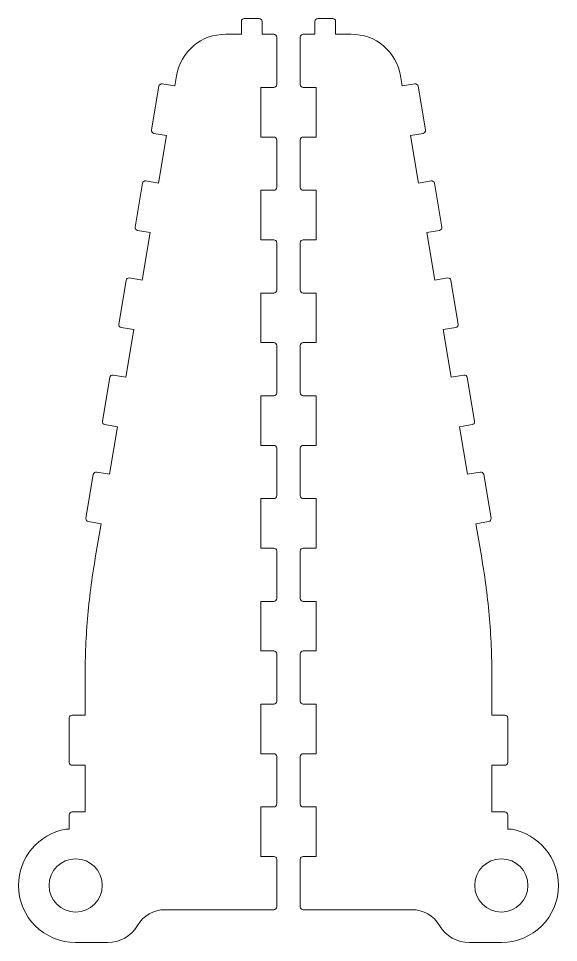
# Model space of a CAD drawing. Header units: millimetres. Extents: x -1099 to 2075, y -1295 to 1553.
# Drawn here: x -457 to -347.4, y -90.8 to 96.9 of the extents above; entities that cross this region are included whole.
import ezdxf

# ---------------------------------------------------------------- set-up
doc = ezdxf.new("R2010")
doc.units = ezdxf.units.MM
doc.header["$MEASUREMENT"] = 0
doc.layers.add('layer 1', color=7, linetype='Continuous')

msp = doc.modelspace()

# ---------------------------------------------------------------- linework, layer by layer
at = {"layer": 'layer 1', "color": 240, "lineweight": 9}
for points, knots in [([(-433.5457, 33.6767), (-433.5457, 33.6767), (-436.1135, 34.1087), (-436.1135, 34.1087), (-436.1135, 34.1087), (-436.4395, 34.1635), (-436.6605, 34.474), (-436.6056, 34.8), (-436.6056, 34.8), (-436.6056, 34.8), (-435.1118, 43.6748), (-435.1118, 43.6748), (-435.1118, 43.6748), (-435.0569, 44.0008), (-434.7465, 44.2217), (-434.4205, 44.1668), (-434.4205, 44.1668), (-434.4205, 44.1668), (-431.8522, 43.7346), (-431.8522, 43.7346), (-431.8522, 43.7346), (-431.8522, 43.7346), (-430.2255, 53.3982), (-430.2255, 53.3982), (-430.2255, 53.3982), (-430.2255, 53.3982), (-432.7932, 53.8304), (-432.7932, 53.8304), (-432.7932, 53.8304), (-433.1195, 53.8854), (-433.3405, 54.1961), (-433.2852, 54.5223), (-433.2852, 54.5223), (-433.2852, 54.5223), (-431.7823, 63.3969), (-431.7823, 63.3969), (-431.7823, 63.3969), (-431.7271, 63.7228), (-431.4167, 63.9434), (-431.0907, 63.8884), (-431.0907, 63.8884), (-431.0907, 63.8884), (-428.5323, 63.4562), (-428.5323, 63.4562), (-428.5323, 63.4562), (-428.5323, 63.4562), (-426.9053, 73.1197), (-426.9053, 73.1197), (-426.9053, 73.1197), (-426.9053, 73.1197), (-429.4641, 73.5519), (-429.4641, 73.5519), (-429.4641, 73.5519), (-429.79, 73.6069), (-430.0108, 73.9172), (-429.9559, 74.2431), (-429.9559, 74.2431), (-429.9559, 74.2431), (-428.4619, 83.118), (-428.4619, 83.118), (-428.4619, 83.118), (-428.4071, 83.4439), (-428.0966, 83.6649), (-427.7707, 83.61), (-427.7707, 83.61), (-427.7707, 83.61), (-425.2027, 83.178), (-425.2027, 83.178), (-425.2027, 83.178), (-425.2027, 83.178), (-424.8587, 85.2677), (-424.8587, 85.2677), (-424.8587, 85.2677), (-424.0301, 90.1734), (-419.8649, 93.6893), (-414.8903, 93.6891), (-414.8903, 93.6891), (-414.8903, 93.6891), (-411.7201, 93.689), (-411.7201, 93.689), (-411.7201, 93.689), (-411.7201, 93.689), (-411.7201, 96.2891), (-411.7201, 96.2891), (-411.7201, 96.2891), (-411.7201, 96.6197), (-411.4507, 96.8891), (-411.1201, 96.8891), (-411.1201, 96.8891), (-411.1201, 96.8891), (-408.1203, 96.8893), (-408.1203, 96.8893), (-408.1203, 96.8893), (-407.7897, 96.8893), (-407.5203, 96.6199), (-407.5203, 96.2893), (-407.5203, 96.2893), (-407.5203, 96.2893), (-407.5203, 93.6891), (-407.5203, 93.6891), (-407.5203, 93.6891), (-407.5203, 93.6891), (-405.1501, 93.6891), (-405.1501, 93.6891), (-405.1501, 93.6891), (-404.8195, 93.6891), (-404.5501, 93.4197), (-404.5501, 93.0891), (-404.5501, 93.0891), (-404.5501, 93.0891), (-404.5501, 83.4711), (-404.5501, 83.4711), (-404.5501, 83.4711), (-404.5501, 83.1405), (-404.8195, 82.8711), (-405.1501, 82.8711), (-405.1501, 82.8711), (-405.1501, 82.8711), (-407.7501, 82.8712), (-407.7501, 82.8712), (-407.7501, 82.8712), (-407.7501, 82.8712), (-407.7501, 72.8076), (-407.7501, 72.8076), (-407.7501, 72.8076), (-407.7501, 72.8076), (-405.1501, 72.8078), (-405.1501, 72.8078), (-405.1501, 72.8078), (-404.8195, 72.8078), (-404.5501, 72.5384), (-404.5501, 72.2078), (-404.5501, 72.2078), (-404.5501, 72.2078), (-404.5501, 62.5902), (-404.5501, 62.5902), (-404.5501, 62.5902), (-404.5501, 62.2596), (-404.8195, 61.9902), (-405.1501, 61.9902), (-405.1501, 61.9902), (-405.1501, 61.9902), (-407.7501, 61.9901), (-407.7501, 61.9901), (-407.7501, 61.9901), (-407.7501, 61.9901), (-407.7501, 51.9265), (-407.7501, 51.9265), (-407.7501, 51.9265), (-407.7501, 51.9265), (-405.1501, 51.9265), (-405.1501, 51.9265), (-405.1501, 51.9265), (-404.8195, 51.9265), (-404.5501, 51.6571), (-404.5501, 51.3265), (-404.5501, 51.3265), (-404.5501, 51.3265), (-404.5501, 41.7089), (-404.5501, 41.7089), (-404.5501, 41.7089), (-404.5501, 41.3783), (-404.8195, 41.1089), (-405.1501, 41.1089), (-405.1501, 41.1089), (-405.1501, 41.1089), (-407.7501, 41.1089), (-407.7501, 41.1089), (-407.7501, 41.1089), (-407.7501, 41.1089), (-407.7501, 31.0455), (-407.7501, 31.0455), (-407.7501, 31.0455), (-407.7501, 31.0455), (-405.1501, 31.0455), (-405.1501, 31.0455), (-405.1501, 31.0455), (-404.8195, 31.0455), (-404.5501, 30.7761), (-404.5501, 30.4455), (-404.5501, 30.4455), (-404.5501, 30.4455), (-404.5501, 20.8275), (-404.5501, 20.8275), (-404.5501, 20.8275), (-404.5501, 20.4969), (-404.8195, 20.2275), (-405.1501, 20.2275), (-405.1501, 20.2275), (-405.1501, 20.2275), (-407.7501, 20.2277), (-407.7501, 20.2277), (-407.7501, 20.2277), (-407.7501, 20.2277), (-407.7501, 10.1643), (-407.7501, 10.1643), (-407.7501, 10.1643), (-407.7501, 10.1643), (-405.1501, 10.1642), (-405.1501, 10.1642), (-405.1501, 10.1642), (-404.8195, 10.1642), (-404.5501, 9.8948), (-404.5501, 9.5642), (-404.5501, 9.5642), (-404.5501, 9.5642), (-404.5501, -0.0534), (-404.5501, -0.0534), (-404.5501, -0.0534), (-404.5501, -0.384), (-404.8195, -0.6534), (-405.1501, -0.6534), (-405.1501, -0.6534), (-405.1501, -0.6534), (-407.7501, -0.6535), (-407.7501, -0.6535), (-407.7501, -0.6535), (-407.7501, -0.6535), (-407.7501, -10.7169), (-407.7501, -10.7169), (-407.7501, -10.7169), (-407.7501, -10.7169), (-405.1501, -10.7169), (-405.1501, -10.7169), (-405.1501, -10.7169), (-404.8195, -10.7169), (-404.5501, -10.9863), (-404.5501, -11.3169), (-404.5501, -11.3169), (-404.5501, -11.3169), (-404.5501, -20.9347), (-404.5501, -20.9347), (-404.5501, -20.9347), (-404.5501, -21.2653), (-404.8195, -21.5347), (-405.1501, -21.5347), (-405.1501, -21.5347), (-405.1501, -21.5347), (-407.7501, -21.5347), (-407.7501, -21.5347), (-407.7501, -21.5347), (-407.7501, -21.5347), (-407.7501, -31.5983), (-407.7501, -31.5983), (-407.7501, -31.5983), (-407.7501, -31.5983), (-405.1501, -31.5981), (-405.1501, -31.5981), (-405.1501, -31.5981), (-404.8195, -31.5981), (-404.5501, -31.8675), (-404.5501, -32.1981), (-404.5501, -32.1981), (-404.5501, -32.1981), (-404.5501, -41.8158), (-404.5501, -41.8158), (-404.5501, -41.8158), (-404.5501, -42.1464), (-404.8195, -42.4158), (-405.1501, -42.4158), (-405.1501, -42.4158), (-405.1501, -42.4158), (-407.7501, -42.4158), (-407.7501, -42.4158), (-407.7501, -42.4158), (-407.7501, -42.4158), (-407.7501, -52.4793), (-407.7501, -52.4793), (-407.7501, -52.4793), (-407.7501, -52.4793), (-405.1501, -52.4792), (-405.1501, -52.4792), (-405.1501, -52.4792), (-404.8195, -52.4792), (-404.5501, -52.7486), (-404.5501, -53.0792), (-404.5501, -53.0792), (-404.5501, -53.0792), (-404.5501, -62.697), (-404.5501, -62.697), (-404.5501, -62.697), (-404.5501, -63.0276), (-404.8195, -63.297), (-405.1501, -63.297), (-405.1501, -63.297), (-405.1501, -63.297), (-407.7501, -63.2969), (-407.7501, -63.2969), (-407.7501, -63.2969), (-407.7501, -63.2969), (-407.7501, -73.3604), (-407.7501, -73.3604), (-407.7501, -73.3604), (-407.7501, -73.3604), (-405.1501, -73.3604), (-405.1501, -73.3604), (-405.1501, -73.3604), (-404.8195, -73.3604), (-404.5501, -73.6298), (-404.5501, -73.9604), (-404.5501, -73.9604), (-404.5501, -73.9604), (-404.5501, -83.5777), (-404.5501, -83.5777), (-404.5501, -83.5777), (-404.5501, -83.9083), (-404.8195, -84.1777), (-405.1501, -84.1777), (-405.1501, -84.1777), (-405.1501, -84.1777), (-427.1803, -84.1776), (-427.1803, -84.1776), (-427.1803, -84.1776), (-429.5026, -84.1776), (-431.6344, -85.4079), (-432.8244, -87.3905), (-432.8244, -87.3905), (-434.1418, -89.5918), (-436.3439, -90.8445), (-438.91, -90.8444), (-438.91, -90.8444), (-438.91, -90.8444), (-445.3502, -90.8444), (-445.3502, -90.8444), (-445.3502, -90.8444), (-451.7554, -90.8444), (-456.9502, -85.6496), (-456.9502, -79.2444), (-456.9502, -79.2444), (-456.9502, -73.6179), (-452.9034, -68.7908), (-447.3675, -67.82), (-447.3675, -67.82), (-447.3675, -67.82), (-447.3589, -67.8185), (-447.3589, -67.8185), (-447.3589, -67.8185), (-447.3589, -67.8185), (-446.65, -67.8184), (-446.65, -67.8184), (-446.65, -67.8184), (-446.65, -67.8184), (-446.65, -64.911), (-446.65, -64.911), (-446.65, -64.911), (-446.65, -64.5804), (-446.3806, -64.311), (-446.05, -64.311), (-446.05, -64.311), (-446.05, -64.311), (-443.4504, -64.3109), (-443.4504, -64.3109), (-443.4504, -64.3109), (-443.4504, -64.3109), (-443.4504, -54.8442), (-443.4504, -54.8442), (-443.4504, -54.8442), (-443.4504, -54.8442), (-446.05, -54.8444), (-446.05, -54.8444), (-446.05, -54.8444), (-446.3806, -54.8444), (-446.65, -54.575), (-446.65, -54.2444), (-446.65, -54.2444), (-446.65, -54.2444), (-446.65, -45.2443), (-446.65, -45.2443), (-446.65, -45.2443), (-446.65, -44.9137), (-446.3806, -44.6443), (-446.05, -44.6443), (-446.05, -44.6443), (-446.05, -44.6443), (-443.4504, -44.6443), (-443.4504, -44.6443), (-443.4504, -44.6443), (-443.4504, -44.6443), (-443.4504, -37.63), (-443.4504, -37.63), (-443.4504, -37.63), (-443.4504, -33.4495), (-443.3022, -29.2792), (-442.9526, -25.1128), (-442.9526, -25.1128), (-442.6029, -20.9451), (-442.054, -16.807), (-441.3588, -12.6834), (-441.3588, -12.6834), (-441.3588, -12.6834), (-440.1954, -5.7667), (-440.1954, -5.7667), (-440.1954, -5.7667), (-440.1954, -5.7667), (-442.7638, -5.3341), (-442.7638, -5.3341), (-442.7638, -5.3341), (-443.0897, -5.2793), (-443.3107, -4.9688), (-443.2558, -4.6429), (-443.2558, -4.6429), (-443.2558, -4.6429), (-441.762, 4.2318), (-441.762, 4.2318), (-441.762, 4.2318), (-441.7072, 4.5578), (-441.3967, 4.7788), (-441.0707, 4.7239), (-441.0707, 4.7239), (-441.0707, 4.7239), (-438.502, 4.2915), (-438.502, 4.2915), (-438.502, 4.2915), (-438.502, 4.2915), (-436.8754, 13.9553), (-436.8754, 13.9553), (-436.8754, 13.9553), (-436.8754, 13.9553), (-439.434, 14.3871), (-439.434, 14.3871), (-439.434, 14.3871), (-439.76, 14.4421), (-439.9807, 14.7525), (-439.9258, 15.0784), (-439.9258, 15.0784), (-439.9258, 15.0784), (-438.432, 23.9531), (-438.432, 23.9531), (-438.432, 23.9531), (-438.3772, 24.2793), (-438.0666, 24.5002), (-437.7405, 24.4451), (-437.7405, 24.4451), (-437.7405, 24.4451), (-435.1821, 24.0132), (-435.1821, 24.0132), (-435.1821, 24.0132), (-435.1821, 24.0132), (-433.5457, 33.6767), (-433.5457, 33.6767)], [0, 0, 0, 0, 0.00900901, 0.00900901, 0.00900901, 0.00900901, 0.01801802, 0.01801802, 0.01801802, 0.01801802, 0.02702703, 0.02702703, 0.02702703, 0.02702703, 0.03603604, 0.03603604, 0.03603604, 0.03603604, 0.04504505, 0.04504505, 0.04504505, 0.04504505, 0.05405405, 0.05405405, 0.05405405, 0.05405405, 0.06306306, 0.06306306, 0.06306306, 0.06306306, 0.07207207, 0.07207207, 0.07207207, 0.07207207, 0.08108108, 0.08108108, 0.08108108, 0.08108108, 0.09009009, 0.09009009, 0.09009009, 0.09009009, 0.0990991, 0.0990991, 0.0990991, 0.0990991, 0.10810811, 0.10810811, 0.10810811, 0.10810811, 0.11711712, 0.11711712, 0.11711712, 0.11711712, 0.12612613, 0.12612613, 0.12612613, 0.12612613, 0.13513514, 0.13513514, 0.13513514, 0.13513514, 0.14414414, 0.14414414, 0.14414414, 0.14414414, 0.15315315, 0.15315315, 0.15315315, 0.15315315, 0.16216216, 0.16216216, 0.16216216, 0.16216216, 0.17117117, 0.17117117, 0.17117117, 0.17117117, 0.18018018, 0.18018018, 0.18018018, 0.18018018, 0.18918919, 0.18918919, 0.18918919, 0.18918919, 0.1981982, 0.1981982, 0.1981982, 0.1981982, 0.20720721, 0.20720721, 0.20720721, 0.20720721, 0.21621622, 0.21621622, 0.21621622, 0.21621622, 0.22522523, 0.22522523, 0.22522523, 0.22522523, 0.23423423, 0.23423423, 0.23423423, 0.23423423, 0.24324324, 0.24324324, 0.24324324, 0.24324324, 0.25225225, 0.25225225, 0.25225225, 0.25225225, 0.26126126, 0.26126126, 0.26126126, 0.26126126, 0.27027027, 0.27027027, 0.27027027, 0.27027027, 0.27927928, 0.27927928, 0.27927928, 0.27927928, 0.28828829, 0.28828829, 0.28828829, 0.28828829, 0.2972973, 0.2972973, 0.2972973, 0.2972973, 0.30630631, 0.30630631, 0.30630631, 0.30630631, 0.31531532, 0.31531532, 0.31531532, 0.31531532, 0.32432432, 0.32432432, 0.32432432, 0.32432432, 0.33333333, 0.33333333, 0.33333333, 0.33333333, 0.34234234, 0.34234234, 0.34234234, 0.34234234, 0.35135135, 0.35135135, 0.35135135, 0.35135135, 0.36036036, 0.36036036, 0.36036036, 0.36036036, 0.36936937, 0.36936937, 0.36936937, 0.36936937, 0.37837838, 0.37837838, 0.37837838, 0.37837838, 0.38738739, 0.38738739, 0.38738739, 0.38738739, 0.3963964, 0.3963964, 0.3963964, 0.3963964, 0.40540541, 0.40540541, 0.40540541, 0.40540541, 0.41441441, 0.41441441, 0.41441441, 0.41441441, 0.42342342, 0.42342342, 0.42342342, 0.42342342, 0.43243243, 0.43243243, 0.43243243, 0.43243243, 0.44144144, 0.44144144, 0.44144144, 0.44144144, 0.45045045, 0.45045045, 0.45045045, 0.45045045, 0.45945946, 0.45945946, 0.45945946, 0.45945946, 0.46846847, 0.46846847, 0.46846847, 0.46846847, 0.47747748, 0.47747748, 0.47747748, 0.47747748, 0.48648649, 0.48648649, 0.48648649, 0.48648649, 0.4954955, 0.4954955, 0.4954955, 0.4954955, 0.5045045, 0.5045045, 0.5045045, 0.5045045, 0.51351351, 0.51351351, 0.51351351, 0.51351351, 0.52252252, 0.52252252, 0.52252252, 0.52252252, 0.53153153, 0.53153153, 0.53153153, 0.53153153, 0.54054054, 0.54054054, 0.54054054, 0.54054054, 0.54954955, 0.54954955, 0.54954955, 0.54954955, 0.55855856, 0.55855856, 0.55855856, 0.55855856, 0.56756757, 0.56756757, 0.56756757, 0.56756757, 0.57657658, 0.57657658, 0.57657658, 0.57657658, 0.58558559, 0.58558559, 0.58558559, 0.58558559, 0.59459459, 0.59459459, 0.59459459, 0.59459459, 0.6036036, 0.6036036, 0.6036036, 0.6036036, 0.61261261, 0.61261261, 0.61261261, 0.61261261, 0.62162162, 0.62162162, 0.62162162, 0.62162162, 0.63063063, 0.63063063, 0.63063063, 0.63063063, 0.63963964, 0.63963964, 0.63963964, 0.63963964, 0.64864865, 0.64864865, 0.64864865, 0.64864865, 0.65765766, 0.65765766, 0.65765766, 0.65765766, 0.66666667, 0.66666667, 0.66666667, 0.66666667, 0.67567568, 0.67567568, 0.67567568, 0.67567568, 0.68468468, 0.68468468, 0.68468468, 0.68468468, 0.69369369, 0.69369369, 0.69369369, 0.69369369, 0.7027027, 0.7027027, 0.7027027, 0.7027027, 0.71171171, 0.71171171, 0.71171171, 0.71171171, 0.72072072, 0.72072072, 0.72072072, 0.72072072, 0.72972973, 0.72972973, 0.72972973, 0.72972973, 0.73873874, 0.73873874, 0.73873874, 0.73873874, 0.74774775, 0.74774775, 0.74774775, 0.74774775, 0.75675676, 0.75675676, 0.75675676, 0.75675676, 0.76576577, 0.76576577, 0.76576577, 0.76576577, 0.77477477, 0.77477477, 0.77477477, 0.77477477, 0.78378378, 0.78378378, 0.78378378, 0.78378378, 0.79279279, 0.79279279, 0.79279279, 0.79279279, 0.8018018, 0.8018018, 0.8018018, 0.8018018, 0.81081081, 0.81081081, 0.81081081, 0.81081081, 0.81981982, 0.81981982, 0.81981982, 0.81981982, 0.82882883, 0.82882883, 0.82882883, 0.82882883, 0.83783784, 0.83783784, 0.83783784, 0.83783784, 0.84684685, 0.84684685, 0.84684685, 0.84684685, 0.85585586, 0.85585586, 0.85585586, 0.85585586, 0.86486486, 0.86486486, 0.86486486, 0.86486486, 0.87387387, 0.87387387, 0.87387387, 0.87387387, 0.88288288, 0.88288288, 0.88288288, 0.88288288, 0.89189189, 0.89189189, 0.89189189, 0.89189189, 0.9009009, 0.9009009, 0.9009009, 0.9009009, 0.90990991, 0.90990991, 0.90990991, 0.90990991, 0.91891892, 0.91891892, 0.91891892, 0.91891892, 0.92792793, 0.92792793, 0.92792793, 0.92792793, 0.93693694, 0.93693694, 0.93693694, 0.93693694, 0.94594595, 0.94594595, 0.94594595, 0.94594595, 0.95495495, 0.95495495, 0.95495495, 0.95495495, 0.96396396, 0.96396396, 0.96396396, 0.96396396, 0.97297297, 0.97297297, 0.97297297, 0.97297297, 0.98198198, 0.98198198, 0.98198198, 0.98198198, 1, 1, 1, 1]), ([(-370.7545, 33.6767), (-370.7545, 33.6767), (-369.1181, 24.0132), (-369.1181, 24.0132), (-369.1181, 24.0132), (-369.1181, 24.0132), (-366.5598, 24.4451), (-366.5598, 24.4451), (-366.5598, 24.4451), (-366.2336, 24.5002), (-365.923, 24.2793), (-365.8682, 23.9531), (-365.8682, 23.9531), (-365.8682, 23.9531), (-364.3744, 15.0784), (-364.3744, 15.0784), (-364.3744, 15.0784), (-364.3195, 14.7525), (-364.5402, 14.4421), (-364.8662, 14.3871), (-364.8662, 14.3871), (-364.8662, 14.3871), (-367.4248, 13.9553), (-367.4248, 13.9553), (-367.4248, 13.9553), (-367.4248, 13.9553), (-365.7982, 4.2915), (-365.7982, 4.2915), (-365.7982, 4.2915), (-365.7982, 4.2915), (-363.2295, 4.7239), (-363.2295, 4.7239), (-363.2295, 4.7239), (-362.9035, 4.7788), (-362.593, 4.5578), (-362.5382, 4.2318), (-362.5382, 4.2318), (-362.5382, 4.2318), (-361.0444, -4.6429), (-361.0444, -4.6429), (-361.0444, -4.6429), (-360.9895, -4.9688), (-361.2105, -5.2793), (-361.5364, -5.3341), (-361.5364, -5.3341), (-361.5364, -5.3341), (-364.1048, -5.7667), (-364.1048, -5.7667), (-364.1048, -5.7667), (-364.1048, -5.7667), (-362.9414, -12.6834), (-362.9414, -12.6834), (-362.9414, -12.6834), (-362.2462, -16.807), (-361.6973, -20.9451), (-361.3476, -25.1128), (-361.3476, -25.1128), (-360.998, -29.2792), (-360.8498, -33.4495), (-360.8498, -37.63), (-360.8498, -37.63), (-360.8498, -37.63), (-360.8498, -44.6443), (-360.8498, -44.6443), (-360.8498, -44.6443), (-360.8498, -44.6443), (-358.2502, -44.6443), (-358.2502, -44.6443), (-358.2502, -44.6443), (-357.9196, -44.6443), (-357.6502, -44.9137), (-357.6502, -45.2443), (-357.6502, -45.2443), (-357.6502, -45.2443), (-357.6502, -54.2444), (-357.6502, -54.2444), (-357.6502, -54.2444), (-357.6502, -54.575), (-357.9196, -54.8444), (-358.2502, -54.8444), (-358.2502, -54.8444), (-358.2502, -54.8444), (-360.8498, -54.8442), (-360.8498, -54.8442), (-360.8498, -54.8442), (-360.8498, -54.8442), (-360.8498, -64.3109), (-360.8498, -64.3109), (-360.8498, -64.3109), (-360.8498, -64.3109), (-358.2502, -64.311), (-358.2502, -64.311), (-358.2502, -64.311), (-357.9196, -64.311), (-357.6502, -64.5804), (-357.6502, -64.911), (-357.6502, -64.911), (-357.6502, -64.911), (-357.6502, -67.8184), (-357.6502, -67.8184), (-357.6502, -67.8184), (-357.6502, -67.8184), (-356.9413, -67.8185), (-356.9413, -67.8185), (-356.9413, -67.8185), (-356.9413, -67.8185), (-356.9327, -67.82), (-356.9327, -67.82), (-356.9327, -67.82), (-351.3968, -68.7908), (-347.35, -73.6179), (-347.35, -79.2444), (-347.35, -79.2444), (-347.35, -85.6496), (-352.5448, -90.8444), (-358.95, -90.8444), (-358.95, -90.8444), (-358.95, -90.8444), (-365.3902, -90.8444), (-365.3902, -90.8444), (-365.3902, -90.8444), (-367.9563, -90.8445), (-370.1584, -89.5918), (-371.4758, -87.3905), (-371.4758, -87.3905), (-372.6658, -85.4079), (-374.7976, -84.1776), (-377.1199, -84.1776), (-377.1199, -84.1776), (-377.1199, -84.1776), (-399.1501, -84.1777), (-399.1501, -84.1777), (-399.1501, -84.1777), (-399.4807, -84.1777), (-399.7501, -83.9083), (-399.7501, -83.5777), (-399.7501, -83.5777), (-399.7501, -83.5777), (-399.7501, -73.9604), (-399.7501, -73.9604), (-399.7501, -73.9604), (-399.7501, -73.6298), (-399.4807, -73.3604), (-399.1501, -73.3604), (-399.1501, -73.3604), (-399.1501, -73.3604), (-396.5501, -73.3604), (-396.5501, -73.3604), (-396.5501, -73.3604), (-396.5501, -73.3604), (-396.5501, -63.2969), (-396.5501, -63.2969), (-396.5501, -63.2969), (-396.5501, -63.2969), (-399.1501, -63.297), (-399.1501, -63.297), (-399.1501, -63.297), (-399.4807, -63.297), (-399.7501, -63.0276), (-399.7501, -62.697), (-399.7501, -62.697), (-399.7501, -62.697), (-399.7501, -53.0792), (-399.7501, -53.0792), (-399.7501, -53.0792), (-399.7501, -52.7486), (-399.4807, -52.4792), (-399.1501, -52.4792), (-399.1501, -52.4792), (-399.1501, -52.4792), (-396.5501, -52.4793), (-396.5501, -52.4793), (-396.5501, -52.4793), (-396.5501, -52.4793), (-396.5501, -42.4158), (-396.5501, -42.4158), (-396.5501, -42.4158), (-396.5501, -42.4158), (-399.1501, -42.4158), (-399.1501, -42.4158), (-399.1501, -42.4158), (-399.4807, -42.4158), (-399.7501, -42.1464), (-399.7501, -41.8158), (-399.7501, -41.8158), (-399.7501, -41.8158), (-399.7501, -32.1981), (-399.7501, -32.1981), (-399.7501, -32.1981), (-399.7501, -31.8675), (-399.4807, -31.5981), (-399.1501, -31.5981), (-399.1501, -31.5981), (-399.1501, -31.5981), (-396.5501, -31.5983), (-396.5501, -31.5983), (-396.5501, -31.5983), (-396.5501, -31.5983), (-396.5501, -21.5347), (-396.5501, -21.5347), (-396.5501, -21.5347), (-396.5501, -21.5347), (-399.1501, -21.5347), (-399.1501, -21.5347), (-399.1501, -21.5347), (-399.4807, -21.5347), (-399.7501, -21.2653), (-399.7501, -20.9347), (-399.7501, -20.9347), (-399.7501, -20.9347), (-399.7501, -11.3169), (-399.7501, -11.3169), (-399.7501, -11.3169), (-399.7501, -10.9863), (-399.4807, -10.7169), (-399.1501, -10.7169), (-399.1501, -10.7169), (-399.1501, -10.7169), (-396.5501, -10.7169), (-396.5501, -10.7169), (-396.5501, -10.7169), (-396.5501, -10.7169), (-396.5501, -0.6535), (-396.5501, -0.6535), (-396.5501, -0.6535), (-396.5501, -0.6535), (-399.1501, -0.6534), (-399.1501, -0.6534), (-399.1501, -0.6534), (-399.4807, -0.6534), (-399.7501, -0.384), (-399.7501, -0.0534), (-399.7501, -0.0534), (-399.7501, -0.0534), (-399.7501, 9.5642), (-399.7501, 9.5642), (-399.7501, 9.5642), (-399.7501, 9.8948), (-399.4807, 10.1642), (-399.1501, 10.1642), (-399.1501, 10.1642), (-399.1501, 10.1642), (-396.5501, 10.1643), (-396.5501, 10.1643), (-396.5501, 10.1643), (-396.5501, 10.1643), (-396.5501, 20.2277), (-396.5501, 20.2277), (-396.5501, 20.2277), (-396.5501, 20.2277), (-399.1501, 20.2275), (-399.1501, 20.2275), (-399.1501, 20.2275), (-399.4807, 20.2275), (-399.7501, 20.4969), (-399.7501, 20.8275), (-399.7501, 20.8275), (-399.7501, 20.8275), (-399.7501, 30.4455), (-399.7501, 30.4455), (-399.7501, 30.4455), (-399.7501, 30.7761), (-399.4807, 31.0455), (-399.1501, 31.0455), (-399.1501, 31.0455), (-399.1501, 31.0455), (-396.5501, 31.0455), (-396.5501, 31.0455), (-396.5501, 31.0455), (-396.5501, 31.0455), (-396.5501, 41.1089), (-396.5501, 41.1089), (-396.5501, 41.1089), (-396.5501, 41.1089), (-399.1501, 41.1089), (-399.1501, 41.1089), (-399.1501, 41.1089), (-399.4807, 41.1089), (-399.7501, 41.3783), (-399.7501, 41.7089), (-399.7501, 41.7089), (-399.7501, 41.7089), (-399.7501, 51.3265), (-399.7501, 51.3265), (-399.7501, 51.3265), (-399.7501, 51.6571), (-399.4807, 51.9265), (-399.1501, 51.9265), (-399.1501, 51.9265), (-399.1501, 51.9265), (-396.5501, 51.9265), (-396.5501, 51.9265), (-396.5501, 51.9265), (-396.5501, 51.9265), (-396.5501, 61.9901), (-396.5501, 61.9901), (-396.5501, 61.9901), (-396.5501, 61.9901), (-399.1501, 61.9902), (-399.1501, 61.9902), (-399.1501, 61.9902), (-399.4807, 61.9902), (-399.7501, 62.2596), (-399.7501, 62.5902), (-399.7501, 62.5902), (-399.7501, 62.5902), (-399.7501, 72.2078), (-399.7501, 72.2078), (-399.7501, 72.2078), (-399.7501, 72.5384), (-399.4807, 72.8078), (-399.1501, 72.8078), (-399.1501, 72.8078), (-399.1501, 72.8078), (-396.5501, 72.8076), (-396.5501, 72.8076), (-396.5501, 72.8076), (-396.5501, 72.8076), (-396.5501, 82.8712), (-396.5501, 82.8712), (-396.5501, 82.8712), (-396.5501, 82.8712), (-399.1501, 82.8711), (-399.1501, 82.8711), (-399.1501, 82.8711), (-399.4807, 82.8711), (-399.7501, 83.1405), (-399.7501, 83.4711), (-399.7501, 83.4711), (-399.7501, 83.4711), (-399.7501, 93.0891), (-399.7501, 93.0891), (-399.7501, 93.0891), (-399.7501, 93.4197), (-399.4807, 93.6891), (-399.1501, 93.6891), (-399.1501, 93.6891), (-399.1501, 93.6891), (-396.7799, 93.6891), (-396.7799, 93.6891), (-396.7799, 93.6891), (-396.7799, 93.6891), (-396.7799, 96.2893), (-396.7799, 96.2893), (-396.7799, 96.2893), (-396.7799, 96.6199), (-396.5105, 96.8893), (-396.1799, 96.8893), (-396.1799, 96.8893), (-396.1799, 96.8893), (-393.1801, 96.8891), (-393.1801, 96.8891), (-393.1801, 96.8891), (-392.8495, 96.8891), (-392.5801, 96.6197), (-392.5801, 96.2891), (-392.5801, 96.2891), (-392.5801, 96.2891), (-392.5801, 93.689), (-392.5801, 93.689), (-392.5801, 93.689), (-392.5801, 93.689), (-389.4099, 93.6891), (-389.4099, 93.6891), (-389.4099, 93.6891), (-384.4353, 93.6893), (-380.2701, 90.1734), (-379.4414, 85.2674), (-379.4414, 85.2674), (-379.4414, 85.2674), (-379.0975, 83.178), (-379.0975, 83.178), (-379.0975, 83.178), (-379.0975, 83.178), (-376.5295, 83.61), (-376.5295, 83.61), (-376.5295, 83.61), (-376.2036, 83.6649), (-375.8931, 83.4439), (-375.8383, 83.118), (-375.8383, 83.118), (-375.8383, 83.118), (-374.3443, 74.2431), (-374.3443, 74.2431), (-374.3443, 74.2431), (-374.2894, 73.9172), (-374.5102, 73.6069), (-374.8361, 73.5519), (-374.8361, 73.5519), (-374.8361, 73.5519), (-377.3949, 73.1197), (-377.3949, 73.1197), (-377.3949, 73.1197), (-377.3949, 73.1197), (-375.7679, 63.4562), (-375.7679, 63.4562), (-375.7679, 63.4562), (-375.7679, 63.4562), (-373.2094, 63.8884), (-373.2094, 63.8884), (-373.2094, 63.8884), (-372.8835, 63.9434), (-372.5731, 63.7228), (-372.5179, 63.3969), (-372.5179, 63.3969), (-372.5179, 63.3969), (-371.015, 54.5223), (-371.015, 54.5223), (-371.015, 54.5223), (-370.9597, 54.1961), (-371.1807, 53.8854), (-371.507, 53.8304), (-371.507, 53.8304), (-371.507, 53.8304), (-374.0747, 53.3982), (-374.0747, 53.3982), (-374.0747, 53.3982), (-374.0747, 53.3982), (-372.448, 43.7346), (-372.448, 43.7346), (-372.448, 43.7346), (-372.448, 43.7346), (-369.8797, 44.1668), (-369.8797, 44.1668), (-369.8797, 44.1668), (-369.5537, 44.2217), (-369.2433, 44.0008), (-369.1884, 43.6748), (-369.1884, 43.6748), (-369.1884, 43.6748), (-367.6946, 34.8), (-367.6946, 34.8), (-367.6946, 34.8), (-367.6397, 34.474), (-367.8607, 34.1635), (-368.1867, 34.1087), (-368.1867, 34.1087), (-368.1867, 34.1087), (-370.7545, 33.6767), (-370.7545, 33.6767)], [0, 0, 0, 0, 0.00900901, 0.00900901, 0.00900901, 0.00900901, 0.01801802, 0.01801802, 0.01801802, 0.01801802, 0.02702703, 0.02702703, 0.02702703, 0.02702703, 0.03603604, 0.03603604, 0.03603604, 0.03603604, 0.04504505, 0.04504505, 0.04504505, 0.04504505, 0.05405405, 0.05405405, 0.05405405, 0.05405405, 0.06306306, 0.06306306, 0.06306306, 0.06306306, 0.07207207, 0.07207207, 0.07207207, 0.07207207, 0.08108108, 0.08108108, 0.08108108, 0.08108108, 0.09009009, 0.09009009, 0.09009009, 0.09009009, 0.0990991, 0.0990991, 0.0990991, 0.0990991, 0.10810811, 0.10810811, 0.10810811, 0.10810811, 0.11711712, 0.11711712, 0.11711712, 0.11711712, 0.12612613, 0.12612613, 0.12612613, 0.12612613, 0.13513514, 0.13513514, 0.13513514, 0.13513514, 0.14414414, 0.14414414, 0.14414414, 0.14414414, 0.15315315, 0.15315315, 0.15315315, 0.15315315, 0.16216216, 0.16216216, 0.16216216, 0.16216216, 0.17117117, 0.17117117, 0.17117117, 0.17117117, 0.18018018, 0.18018018, 0.18018018, 0.18018018, 0.18918919, 0.18918919, 0.18918919, 0.18918919, 0.1981982, 0.1981982, 0.1981982, 0.1981982, 0.20720721, 0.20720721, 0.20720721, 0.20720721, 0.21621622, 0.21621622, 0.21621622, 0.21621622, 0.22522523, 0.22522523, 0.22522523, 0.22522523, 0.23423423, 0.23423423, 0.23423423, 0.23423423, 0.24324324, 0.24324324, 0.24324324, 0.24324324, 0.25225225, 0.25225225, 0.25225225, 0.25225225, 0.26126126, 0.26126126, 0.26126126, 0.26126126, 0.27027027, 0.27027027, 0.27027027, 0.27027027, 0.27927928, 0.27927928, 0.27927928, 0.27927928, 0.28828829, 0.28828829, 0.28828829, 0.28828829, 0.2972973, 0.2972973, 0.2972973, 0.2972973, 0.30630631, 0.30630631, 0.30630631, 0.30630631, 0.31531532, 0.31531532, 0.31531532, 0.31531532, 0.32432432, 0.32432432, 0.32432432, 0.32432432, 0.33333333, 0.33333333, 0.33333333, 0.33333333, 0.34234234, 0.34234234, 0.34234234, 0.34234234, 0.35135135, 0.35135135, 0.35135135, 0.35135135, 0.36036036, 0.36036036, 0.36036036, 0.36036036, 0.36936937, 0.36936937, 0.36936937, 0.36936937, 0.37837838, 0.37837838, 0.37837838, 0.37837838, 0.38738739, 0.38738739, 0.38738739, 0.38738739, 0.3963964, 0.3963964, 0.3963964, 0.3963964, 0.40540541, 0.40540541, 0.40540541, 0.40540541, 0.41441441, 0.41441441, 0.41441441, 0.41441441, 0.42342342, 0.42342342, 0.42342342, 0.42342342, 0.43243243, 0.43243243, 0.43243243, 0.43243243, 0.44144144, 0.44144144, 0.44144144, 0.44144144, 0.45045045, 0.45045045, 0.45045045, 0.45045045, 0.45945946, 0.45945946, 0.45945946, 0.45945946, 0.46846847, 0.46846847, 0.46846847, 0.46846847, 0.47747748, 0.47747748, 0.47747748, 0.47747748, 0.48648649, 0.48648649, 0.48648649, 0.48648649, 0.4954955, 0.4954955, 0.4954955, 0.4954955, 0.5045045, 0.5045045, 0.5045045, 0.5045045, 0.51351351, 0.51351351, 0.51351351, 0.51351351, 0.52252252, 0.52252252, 0.52252252, 0.52252252, 0.53153153, 0.53153153, 0.53153153, 0.53153153, 0.54054054, 0.54054054, 0.54054054, 0.54054054, 0.54954955, 0.54954955, 0.54954955, 0.54954955, 0.55855856, 0.55855856, 0.55855856, 0.55855856, 0.56756757, 0.56756757, 0.56756757, 0.56756757, 0.57657658, 0.57657658, 0.57657658, 0.57657658, 0.58558559, 0.58558559, 0.58558559, 0.58558559, 0.59459459, 0.59459459, 0.59459459, 0.59459459, 0.6036036, 0.6036036, 0.6036036, 0.6036036, 0.61261261, 0.61261261, 0.61261261, 0.61261261, 0.62162162, 0.62162162, 0.62162162, 0.62162162, 0.63063063, 0.63063063, 0.63063063, 0.63063063, 0.63963964, 0.63963964, 0.63963964, 0.63963964, 0.64864865, 0.64864865, 0.64864865, 0.64864865, 0.65765766, 0.65765766, 0.65765766, 0.65765766, 0.66666667, 0.66666667, 0.66666667, 0.66666667, 0.67567568, 0.67567568, 0.67567568, 0.67567568, 0.68468468, 0.68468468, 0.68468468, 0.68468468, 0.69369369, 0.69369369, 0.69369369, 0.69369369, 0.7027027, 0.7027027, 0.7027027, 0.7027027, 0.71171171, 0.71171171, 0.71171171, 0.71171171, 0.72072072, 0.72072072, 0.72072072, 0.72072072, 0.72972973, 0.72972973, 0.72972973, 0.72972973, 0.73873874, 0.73873874, 0.73873874, 0.73873874, 0.74774775, 0.74774775, 0.74774775, 0.74774775, 0.75675676, 0.75675676, 0.75675676, 0.75675676, 0.76576577, 0.76576577, 0.76576577, 0.76576577, 0.77477477, 0.77477477, 0.77477477, 0.77477477, 0.78378378, 0.78378378, 0.78378378, 0.78378378, 0.79279279, 0.79279279, 0.79279279, 0.79279279, 0.8018018, 0.8018018, 0.8018018, 0.8018018, 0.81081081, 0.81081081, 0.81081081, 0.81081081, 0.81981982, 0.81981982, 0.81981982, 0.81981982, 0.82882883, 0.82882883, 0.82882883, 0.82882883, 0.83783784, 0.83783784, 0.83783784, 0.83783784, 0.84684685, 0.84684685, 0.84684685, 0.84684685, 0.85585586, 0.85585586, 0.85585586, 0.85585586, 0.86486486, 0.86486486, 0.86486486, 0.86486486, 0.87387387, 0.87387387, 0.87387387, 0.87387387, 0.88288288, 0.88288288, 0.88288288, 0.88288288, 0.89189189, 0.89189189, 0.89189189, 0.89189189, 0.9009009, 0.9009009, 0.9009009, 0.9009009, 0.90990991, 0.90990991, 0.90990991, 0.90990991, 0.91891892, 0.91891892, 0.91891892, 0.91891892, 0.92792793, 0.92792793, 0.92792793, 0.92792793, 0.93693694, 0.93693694, 0.93693694, 0.93693694, 0.94594595, 0.94594595, 0.94594595, 0.94594595, 0.95495495, 0.95495495, 0.95495495, 0.95495495, 0.96396396, 0.96396396, 0.96396396, 0.96396396, 0.97297297, 0.97297297, 0.97297297, 0.97297297, 0.98198198, 0.98198198, 0.98198198, 0.98198198, 1, 1, 1, 1]), ([(-445.3502, -73.8444), (-448.3321, -73.8444), (-450.7504, -76.2627), (-450.7502, -79.2446), (-450.7502, -79.2446), (-450.7502, -82.2264), (-448.3319, -84.6444), (-445.3502, -84.6445), (-445.3502, -84.6445), (-442.3684, -84.6444), (-439.9502, -82.2263), (-439.9502, -79.2444), (-439.9502, -79.2444), (-439.9502, -76.2625), (-442.3683, -73.8443), (-445.3502, -73.8444)], [0, 0, 0, 0, 0.2, 0.2, 0.2, 0.2, 0.4, 0.4, 0.4, 0.4, 0.6, 0.6, 0.6, 0.6, 1, 1, 1, 1]), ([(-358.95, -73.8444), (-361.9319, -73.8443), (-364.35, -76.2625), (-364.35, -79.2444), (-364.35, -79.2444), (-364.35, -82.2263), (-361.9318, -84.6444), (-358.95, -84.6445), (-358.95, -84.6445), (-355.9683, -84.6444), (-353.55, -82.2264), (-353.55, -79.2446), (-353.55, -79.2446), (-353.5498, -76.2627), (-355.9681, -73.8444), (-358.95, -73.8444)], [0, 0, 0, 0, 0.2, 0.2, 0.2, 0.2, 0.4, 0.4, 0.4, 0.4, 0.6, 0.6, 0.6, 0.6, 1, 1, 1, 1])]:
    msp.add_open_spline(points, degree=3, knots=knots, dxfattribs=at)

doc.saveas('drawing.dxf')
